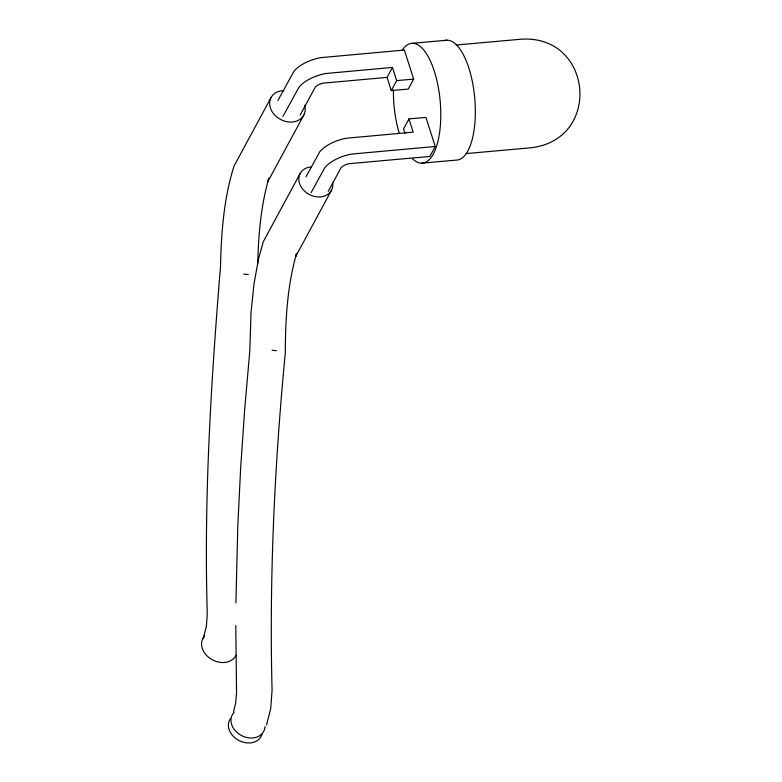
<?xml version="1.0" encoding="UTF-8"?>
<svg xmlns="http://www.w3.org/2000/svg" width="782" height="782" viewBox="0 0 782 782"><rect width="100%" height="100%" fill="white"/><g stroke="black" fill="none" stroke-linecap="round" stroke-linejoin="round"><path stroke-width="1.17" d="M235.783 625.571L236.545 692.93L235.665 702.842L233.515 712.031M235.91 602.922L237.806 525.973L240.641 468.281L244.668 409.641L249.771 351.274L251.051 312.36L253.994 284.022L258.422 259.301L263.309 241.658L300.083 173.643M257.708 263.661C258.5 234.942 260.787 205.92 268.861 178.228M268.578 179.127L267.727 181.815L303.866 114.983M203.584 637.281L206.399 626.226L207.269 613.792C203.809 497.929 211.042 382.056 220.485 266.682C221.277 232.801 223.74 198.423 234.082 165.95L270.973 97.721M266.525 725.07L270.748 708.453L272.068 690.281C269.194 577.693 274.531 465.007 285.303 352.926C285.391 319.535 287.326 285.665 296.583 253.407L295.498 256.828L331.548 190.153M202.88 638.933L204.444 635.668L203.672 637.154A18.573 14.575 27.5 0 0 211.981 659.607A18.573 14.575 27.5 0 0 235.998 655.257M277.903 100.516L293.924 71.289A27.155 12.6 -17.7 0 1 320.767 57.643L404.362 50.048L413.668 79.099L408.272 89.07L391.293 90.595L387.07 77.398L392.466 67.428L325.84 73.508A27.155 12.6 -17.7 0 0 298.998 87.144L282.986 116.371M300.132 115.071L315.185 87.281A8.309 3.851 -17.7 0 1 323.396 83.107L387.07 77.398M306.006 176.81L319.711 151.855A27.155 12.6 -17.7 0 1 346.553 138.209L413.179 132.138L408.947 118.923L425.926 117.408L435.222 146.459L429.836 156.449L349.183 163.673A8.309 3.851 -17.7 0 0 340.972 167.847L328.215 191.385M311.08 192.665L324.784 167.71A27.155 12.6 -17.7 0 1 351.626 154.074L435.232 146.469M391.293 90.595L396.689 80.614L392.466 67.428M408.947 118.923L403.561 128.903L404.968 133.302M412.534 43.293L447.079 40.205M456.307 45.004L521.008 39.217C592.815 34.33 602.375 139.675 530.861 147.788L466.16 153.575M396.689 80.614L413.668 79.099M421.664 163.184L456.219 160.095A60.146 23.177 84.9 0 0 474.557 96.215A60.146 23.177 84.9 0 0 444.088 40.723M283.739 90.732L280.591 90.937A18.573 14.809 28.4 0 0 270.709 108.884A18.573 14.809 28.4 0 0 292.781 121.982A18.573 14.809 28.4 0 0 304.599 105.189M311.295 167.025L309.291 167.162A17.761 14.164 28.4 0 0 299.594 183.672A17.761 14.164 28.4 0 0 319.515 196.947A17.761 14.164 28.4 0 0 332.682 182.753M243.828 274.071L248.305 274.502M272.116 350.268L276.398 350.678M264.981 726.595A17.761 13.939 27.5 0 1 242.469 735.999A17.761 13.939 27.5 0 1 234.141 712.324M261.96 734.298A17.761 13.939 27.5 0 1 239.37 740.701A17.761 13.939 27.5 0 1 230.387 718.687M402.104 50.38A60.146 23.177 84.9 0 1 440.1 100.282A60.146 23.177 84.9 0 1 412.417 158.629M399.24 133.223A60.146 23.177 84.9 0 1 393.414 89.91"/></g></svg>
